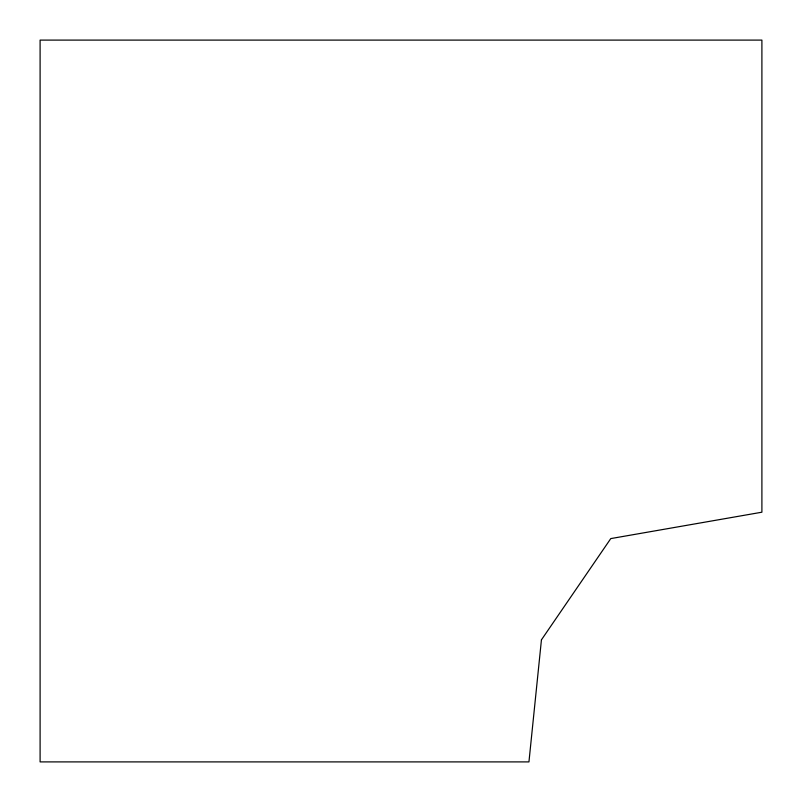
<?xml version="1.0" encoding="UTF-8"?>
<svg xmlns="http://www.w3.org/2000/svg" width="802" height="802" viewBox="0 0 802 802"><rect width="100%" height="100%" fill="white"/><g stroke="black" fill="none" stroke-linecap="round" stroke-linejoin="round"><path stroke-width="1.2" d="M541.44 639.836L528.949 761.9L40.1 761.9L40.1 40.1L761.9 40.1L761.9 512.207L610.773 538.593L541.44 639.836"/></g></svg>
